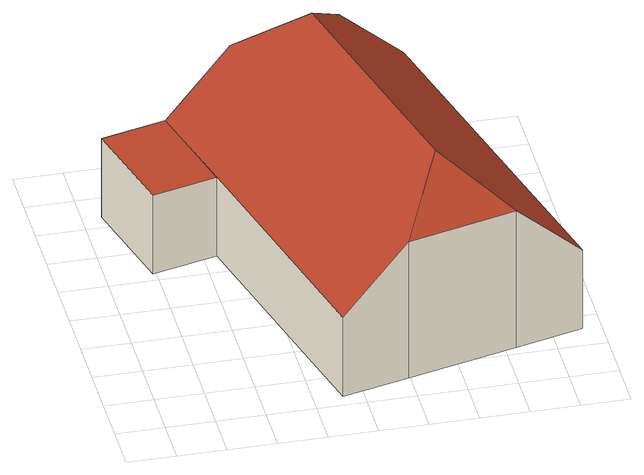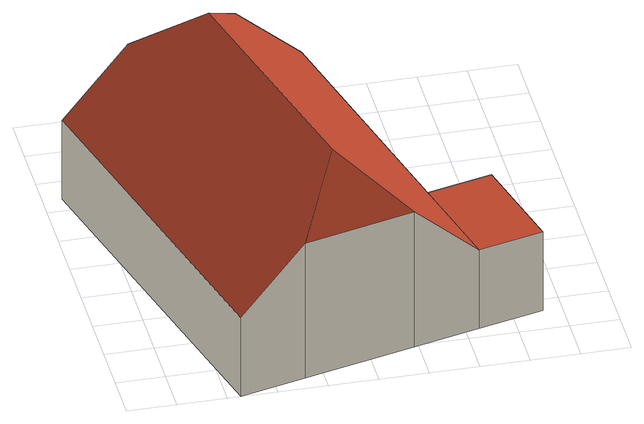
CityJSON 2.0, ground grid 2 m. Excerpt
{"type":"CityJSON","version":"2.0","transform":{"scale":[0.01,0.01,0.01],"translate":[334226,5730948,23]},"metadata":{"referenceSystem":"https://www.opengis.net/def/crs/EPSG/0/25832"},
"CityObjects":{
"building1":{"type":"Building","attributes":{"Gemeindeschluessel":"05170012","Geometrietyp2DReferenz":"3000","function":"31001_1010"},"address":[{"country":"Germany","locality":"Hamminkeln","thoroughfareNumber":"18","thoroughfareName":"Zum Weißenstein"}],"children":["building1-1","building1-2"]},
"building1-1":{"type":"BuildingPart","attributes":{"roofType":"3300","measuredHeight":8.53},"parents":["building1"],"geometry":[{"type":"Solid","lod":"2","boundaries":[[[[0,1,2,3]],[[4,5,1,0]],[[6,7,5,4]],[[8,9,7,6]],[[10,11,9,8]],[[12,13,11,10]],[[14,15,13,12]],[[16,17,15,14]],[[18,10,8,6,4,19]],[[4,0,19]],[[19,0,3,16,14,12,18]],[[12,10,18]],[[2,1,5,7,9,11,13,15,17]],[[3,2,17,16]]]],"semantics":{"surfaces":[{"type":"WallSurface"},{"type":"RoofSurface"},{"type":"GroundSurface"},{"type":"ClosureSurface"}],"values":[[0,0,0,0,0,0,0,0,1,1,1,1,2,3]]}}]},
"building1-2":{"type":"BuildingPart","attributes":{"roofType":"1000","measuredHeight":3.67},"parents":["building1"],"geometry":[{"type":"Solid","lod":"2","boundaries":[[[[3,2,20,21]],[[22,23,17,16]],[[21,20,23,22]],[[16,3,21,22]],[[2,17,23,20]],[[16,17,2,3]]]],"semantics":{"surfaces":[{"type":"WallSurface"},{"type":"RoofSurface"},{"type":"GroundSurface"},{"type":"ClosureSurface"}],"values":[[0,0,0,1,2,3]]}}]}
},
"vertices":[
[617,1609,672],[617,1609,41],[345,1540,41],[345,1540,408],[1075,1726,671],[1075,1726,41],[1346,1795,408],[1346,1795,41],[1723,315,408],[1723,315,41],[1444,244,677],[1444,244,41],[993,129,676],[993,129,41],[716,59,408],[716,59,41],[452,1111,408],[452,1111,41],[1162,414,893],[903,1439,893],
[77,1472,41],[77,1472,408],[184,1044,408],[184,1044,41]
]}
